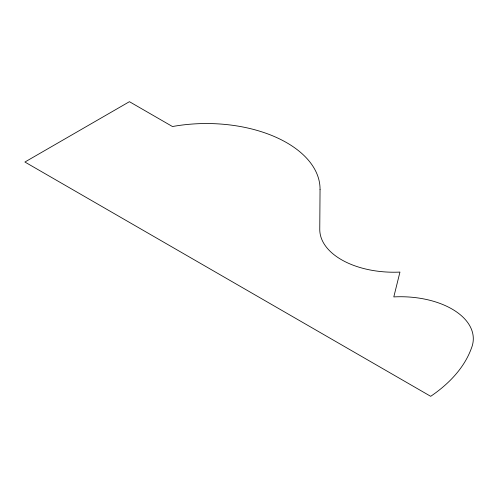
<?xml version="1.0" encoding="UTF-8"?>
<svg xmlns="http://www.w3.org/2000/svg" width="498" height="498" viewBox="0 0 498 498"><rect width="100%" height="100%" fill="white"/><g stroke="black" fill="none" stroke-linecap="round" stroke-linejoin="round"><path stroke-width="0.75" d="M320.046 189.383L319.766 229.304A74.034 42.747 0 0 0 399.95 272.076L393.8 296.92A72.702 41.975 0 0 1 471.345 348.382A187.211 108.085 0 0 1 430.695 396.315L24.9 162.031L129.424 101.685L172.464 126.536A113.606 65.587 0 0 1 320.046 189.383"/></g></svg>
